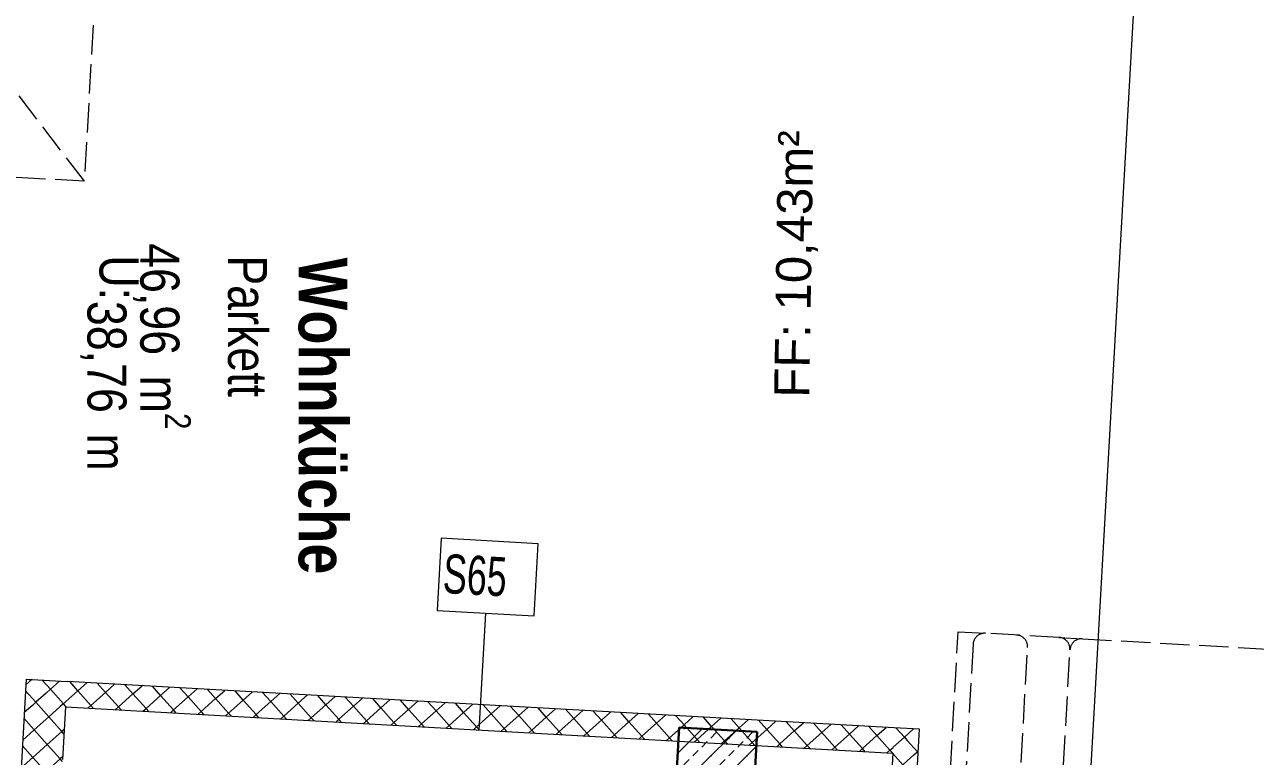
# Model space of a CAD drawing. Header units: metres. Extents: x -19025 to 34897, y -14024 to 26069.
# Drawn here: x -6193 to -3040, y 17488 to 19361 of the extents above; entities that cross this region are included whole.
import ezdxf
from ezdxf.enums import TextEntityAlignment as Align

# ---------------------------------------------------------------- set-up
doc = ezdxf.new("R2010")
doc.units = ezdxf.units.M
doc.header["$MEASUREMENT"] = 0
doc.linetypes.add('Strichlinie eng', pattern=[0.1, 0.075, -0.025])
for name, color, linetype in [('11__100 Achsraster', 7, 'Continuous'), ('120 Wand Innen tragend', 7, 'Continuous'), ('121 Wandabschluss', 7, 'Continuous'), ('130 Wand Innen', 7, 'Continuous'), ('510 Moeblierung', 7, 'Continuous'), ('530 Küche', 7, 'Continuous'), ('810 Raumstempel', 7, 'Continuous'), ('936 Beschriftung Aufbauten', 7, 'Continuous'), ('936 Beschriftung PP', 7, 'Continuous')]:
    doc.layers.add(name, color=color, linetype=linetype)
doc.styles.add('ERSTELLTER_STIL_1', font='ARIALN.TTF')
doc.styles.add('ERSTELLTER_STIL_2', font='ARIALNB.TTF')
doc.styles.add('ERSTELLTER_STIL_3', font='arial.ttf')
doc.styles.add('ERSTELLTER_STIL_4', font='arialbd.ttf')
doc.styles.add('ERSTELLTER_STIL_7', font='ARIALN.TTF', dxfattribs={"width": 0.8})
doc.linetypes.add('Grenze Bezirk', pattern='A,0,[2,22HAUS116_412 STG1 _ 2.DG_IndexB_2026-08-161.Shx,S=0.001587,R=0,X=0,Y=0],-0.25,0', length=0.25)
pattern_1 = [(311.79276, (0, 0), (0.03727801, 0.03332191), [0.05, 0]), (41.79276, (0, 0), (-0.03332191, 0.03727801), [0.05, 0])]
pattern_2 = [(131.79131, (0, 0), (0.03727885, 0.03332097), [0.05, 0]), (221.79131, (0, 0), (-0.03332097, 0.03727885), [0.05, 0])]
pattern_3 = [(45, (0, 0), (-0.04596194, 0.04596194), [0.0195, -0.013]), (45, (-0.02298, 0.02298), (-0.04596194, 0.04596194), [0.065, 0])]

# ---------------------------------------------------------------- blocks, each defined once
blk = doc.blocks.new('Wohnlandschaft 01 27[40]_1', base_point=(-4.7471, 21.2083))
at = {"layer": '510 Moeblierung', "color": 253, "linetype": 'Strichlinie eng', "lineweight": 9, "true_color": 0x9f9f9f}
for p, q in [((-5.6007, 21.2561), (-5.5529, 22.1098)), ((-5.5529, 22.1098), (-5.483, 22.1059)), ((-5.5146, 22.0776), (-5.5591, 21.2838)), ((-5.2946, 22.0953), (-5.483, 22.1059)), ((-5.2946, 22.0953), (-5.2347, 22.0919)), ((-5.2347, 22.0919), (-4.7292, 22.0636)), ((-5.4193, 21.276), (-5.3749, 22.0698)), ((-5.3108, 21.2699), (-5.2664, 22.0637)), ((-5.3108, 21.2699), (-5.2664, 22.0637)), ((-4.7009, 22.032), (-4.7454, 21.2382)), ((-5.6007, 21.2561), (-5.5308, 21.2522)), ((-5.5308, 21.2522), (-5.3425, 21.2416)), ((-5.3425, 21.2416), (-5.2826, 21.2383)), ((-4.777, 21.21), (-5.2826, 21.2383))]:
    blk.add_line(p, q, dxfattribs=at)
for centre, start, end in [((-5.4847, 22.0759), 86.793, 176.793), ((-5.4048, 22.0714), 356.793, 86.793), ((-5.2963, 22.0654), 356.793, 86.793), ((-5.2364, 22.062), 86.793, 176.793), ((-4.7309, 22.0337), 356.793, 86.793), ((-5.5292, 21.2822), 176.793, 266.793), ((-5.4493, 21.2777), 266.793, 356.793), ((-5.3408, 21.2716), 266.793, 356.793), ((-5.2809, 21.2682), 176.793, 266.793), ((-4.7753, 21.2399), 266.793, 356.793)]:
    blk.add_arc(centre, 0.03, start, end, dxfattribs=at)
blk = doc.blocks.new('Wohnküche_030_28_1', base_point=(-4.3107, 22.8022))
at = {"layer": '810 Raumstempel', "color": 7, "lineweight": 13, "char_height": 0.1, "attachment_point": 1, "rotation": 270, "style": 'ERSTELLTER_STIL_1'}
for s, insert in [('\\A1;{\\pql;\\pt0,0.05;\\fArial Narrow|b0|i0|c0|p0;\\W1.000000;46,96\\fArial Narrow|b0|i0|c0|p0;\\W1.000000;\\A1{\\H.66x;\\S^  ;}\\fArial Narrow|b0|i0|c0|p0;\\W1.000000; m\\fArial Narrow|b0|i0|c0|p0;\\W1.000000;\\A1{\\H.66x;\\S2^  ;}}', (-7.5191, 23.1049)), ('\\A1;{\\pql;\\pt0,0.05;\\fArial Narrow|b0|i0|c0|p0;\\W1.000000;38,76\\fArial Narrow|b0|i0|c0|p0;\\W1.000000;\\A1{\\H.66x;\\S^  ;}\\fArial Narrow|b0|i0|c0|p0;\\W1.000000; m\\fArial Narrow|b0|i0|c0|p0;\\W1.000000;\\A1{\\H.66x;\\S^  ;}}', (-7.6838, 22.957))]:
    blk.add_mtext(s, dxfattribs=dict(at, insert=insert))
at = {"layer": '810 Raumstempel', "color": 7, "lineweight": 13}
for tag, height, style, p in [('DUMMY_892', 0.1, 'ERSTELLTER_STIL_1', (-7.4882, 23.1049)), ('DUMMY_891', 0.1, 'ERSTELLTER_STIL_1', (-7.3235, 23.1049)), ('perimeterCode', 0.1, 'ERSTELLTER_STIL_1', (-7.6529, 23.0737)), ('stFloorCovering', 0.1, 'ERSTELLTER_STIL_1', (-7.3235, 23.0737)), ('ROOM_NAME', 0.125, 'ERSTELLTER_STIL_2', (-7.1176, 23.068)), ('DUMMY_890', 0.125, 'ERSTELLTER_STIL_2', (-7.1176, 22.2849))]:
    blk.add_attdef(tag, text='', height=height, rotation=270, dxfattribs=dict(at, style=style)).set_placement(p, align=Align.TOP_LEFT)
blk = doc.blocks.new('Wand_65_1', base_point=(-5.7889, 20.5795))
at = {"layer": '130 Wand Innen', "linetype": 'Continuous', "lineweight": 13, "true_color": 0xa7a7a7}
h = blk.add_hatch(dxfattribs=at)
h.set_pattern_fill('GIPSKARTONWAND_0001', color=253, style=0, pattern_type=2)
h.set_pattern_definition(pattern_1)
h.paths.add_polyline_path([(-5.7169, 21.8635), (-5.7206, 21.7986), (-5.652, 21.8599)])
h = blk.add_hatch(dxfattribs=at)
h.set_pattern_fill('GIPSKARTONWAND_0001', color=253, style=0, pattern_type=2)
h.set_pattern_definition(pattern_1)
h.paths.add_polyline_path([(-5.7206, 21.7986), (-5.6557, 21.795), (-5.652, 21.8599)])
h = blk.add_hatch(dxfattribs=at)
h.set_pattern_fill('GIPSKARTONWAND_0001', color=253, style=0, pattern_type=2)
h.set_pattern_definition(pattern_1)
h.paths.add_polyline_path([(-5.7206, 21.7986), (-5.7889, 20.5795), (-5.724, 20.5759), (-5.6557, 21.795)])
at = {"layer": '130 Wand Innen', "color": 7, "linetype": 'Continuous', "lineweight": 13, "flags": 128}
for points in [[(-5.724, 20.5759), (-5.652, 21.8599)], [(-5.652, 21.8599), (-5.7169, 21.8635)], [(-5.7206, 21.7986), (-5.7889, 20.5795)], [(-5.7889, 20.5795), (-5.724, 20.5759)]]:
    blk.add_lwpolyline(points, dxfattribs=at)
blk = doc.blocks.new('Wand_66_1', base_point=(-5.7169, 21.8635))
at = {"layer": '130 Wand Innen', "linetype": 'Continuous', "lineweight": 13, "true_color": 0xa7a7a7}
h = blk.add_hatch(dxfattribs=at)
h.set_pattern_fill('GIPSKARTONWAND_0001', color=253, style=0, pattern_type=2)
h.set_pattern_definition([(41.79131, (0, 0), (-0.03332097, 0.03727885), [0.05, 0]), (131.79131, (0, 0), (0.03727885, 0.03332097), [0.05, 0])])
h.paths.add_polyline_path([(-5.7169, 21.8635), (-7.836, 21.9823), (-7.8396, 21.9174), (-5.7206, 21.7986)])
at = {"layer": '130 Wand Innen', "color": 7, "linetype": 'Continuous', "lineweight": 13, "flags": 128}
for points in [[(-5.7169, 21.8635), (-7.836, 21.9823)], [(-7.8396, 21.9174), (-5.7206, 21.7986)]]:
    blk.add_lwpolyline(points, dxfattribs=at)
blk = doc.blocks.new('Standard-Rastermarker_3')
at = {"layer": '11__100 Achsraster', "color": 8, "linetype": 'Grenze Bezirk', "lineweight": 5}
blk.add_line((1, 0), (10.5964, 0), dxfattribs=at)
at = {"layer": '11__100 Achsraster', "color": 8, "lineweight": 5, "style": 'ERSTELLTER_STIL_4'}
blk.add_attdef('AC_MarkerText_1', text='', height=0.2, rotation=183.2085, dxfattribs=at).set_placement((11.8545, -0.1912), align=Align.TOP_CENTER)
blk = doc.blocks.new('Zargentür 1-Fl 27_21')
at = {"layer": '130 Wand Innen', "color": 7, "linetype": 'Continuous', "lineweight": 13}
for p, q in [((0.47, 0.015), (0.47, 0.955)), ((-0.47, 0.01), (-0.54, 0.01)), ((-0.54, 0.01), (-0.54, 0)), ((-0.54, 0), (-0.49, 0)), ((-0.49, 0), (-0.49, -0.105)), ((-0.49, -0.105), (-0.49, 0)), ((-0.49, -0.105), (-0.49, 0)), ((-0.47, 0.015), (-0.47, -0.025)), ((0.47, 0.015), (-0.47, 0.015)), ((-0.47, -0.025), (-0.47, 0.01)), ((0.47, -0.025), (0.47, 0.015)), ((0.47, -0.025), (0.47, 0.01)), ((0.47, 0.01), (0.54, 0.01)), ((0.54, 0), (0.49, 0)), ((0.49, 0), (0.49, -0.105)), ((0.49, -0.105), (0.49, 0)), ((0.49, -0.105), (0.49, 0)), ((0.54, 0.01), (0.54, 0)), ((-0.45, -0.025), (-0.47, -0.025)), ((-0.47, -0.025), (0.47, -0.025)), ((-0.45, -0.105), (-0.45, -0.025)), ((0.45, -0.105), (0.45, -0.025)), ((0.45, -0.025), (0.47, -0.025)), ((-0.49, -0.105), (-0.54, -0.105)), ((-0.54, -0.105), (-0.54, -0.115)), ((-0.54, -0.115), (-0.47, -0.115)), ((-0.47, -0.115), (-0.47, -0.105)), ((-0.47, -0.105), (-0.45, -0.105)), ((0.47, -0.105), (0.45, -0.105)), ((0.47, -0.115), (0.47, -0.105)), ((0.54, -0.115), (0.47, -0.115)), ((0.49, -0.105), (0.54, -0.105)), ((0.54, -0.105), (0.54, -0.115))]:
    blk.add_line(p, q, dxfattribs=at)
blk.add_arc((0.47, 0.015), 0.94, 90, 180, dxfattribs=at)
blk = doc.blocks.new('T Marker AUT 27_3')
at = {"layer": '130 Wand Innen', "color": 7, "linetype": 'Continuous', "lineweight": 13}
blk.add_line((0, -0.5932), (0, 0.05), dxfattribs=at)
at = {"layer": '130 Wand Innen', "color": 7, "lineweight": 13, "style": 'ERSTELLTER_STIL_1'}
for tag, height, rotation, p in [('widthPrefix1st20_0', 0.075, 90, (-0.0029, -0.3896)), ('widthPrefix1st20_1', 0.075, 90, (0.13, -0.4378)), ('DUMMY_268', 0.05, 90, (-0.0529, -0.205)), ('DUMMY_269', 0.05, 90, (0.08, -0.205)), ('AC_WIDO_ID', 0.075, 3.2087, (-0.0549, -0.6877))]:
    blk.add_attdef(tag, text='', height=height, rotation=rotation, dxfattribs=at).set_placement(p, align=Align.BOTTOM_LEFT)
blk = doc.blocks.new('Wand_152_1', base_point=(-7.836, 21.9823))
at = {"layer": '130 Wand Innen', "linetype": 'Continuous', "lineweight": 13, "true_color": 0xa7a7a7}
h = blk.add_hatch(dxfattribs=at)
h.set_pattern_fill('GIPSKARTONWAND_0001', color=253, style=0, pattern_type=2)
h.set_pattern_definition(pattern_2)
h.paths.add_polyline_path([(-7.9445, 21.9233), (-7.8396, 21.9174), (-7.9408, 21.9882)])
h = blk.add_hatch(dxfattribs=at)
h.set_pattern_fill('GIPSKARTONWAND_0001', color=253, style=0, pattern_type=2)
h.set_pattern_definition(pattern_2)
h.paths.add_polyline_path([(-7.9408, 21.9882), (-7.8396, 21.9174), (-7.836, 21.9823)])
h = blk.add_hatch(dxfattribs=at)
h.set_pattern_fill('GIPSKARTONWAND_0001', color=253, style=0, pattern_type=2)
h.set_pattern_definition(pattern_2)
h.paths.add_polyline_path([(-8.0673, 19.7325), (-7.9624, 19.7266), (-7.8396, 21.9174), (-7.9445, 21.9233)])
h = blk.add_hatch(dxfattribs=at)
h.set_pattern_fill('GIPSKARTONWAND_0001', color=253, style=0, pattern_type=2)
h.set_pattern_definition(pattern_2)
h.paths.add_polyline_path([(-8.1278, 18.6535), (-8.0229, 18.6476), (-8.0173, 18.7481), (-8.1221, 18.754)])
at = {"layer": '130 Wand Innen', "color": 7, "linetype": 'Continuous', "lineweight": 13}
for p, q in [((-7.9624, 19.7266), (-8.0673, 19.7325)), ((-8.0173, 18.7481), (-8.1221, 18.754))]:
    blk.add_line(p, q, dxfattribs=at)
at = {"layer": '130 Wand Innen', "color": 7, "linetype": 'Continuous', "lineweight": 13, "flags": 128}
for points in [[(-7.9408, 21.9882), (-8.0673, 19.7325)], [(-7.9408, 21.9882), (-7.836, 21.9823)], [(-7.8472, 21.7827), (-7.8396, 21.9174)], [(-7.9367, 20.1851), (-7.8517, 21.7028)], [(-7.9624, 19.7266), (-7.9426, 20.0803)], [(-8.1221, 18.754), (-8.1278, 18.6535)], [(-8.0229, 18.6476), (-8.0173, 18.7481)]]:
    blk.add_lwpolyline(points, dxfattribs=at)
at = {"layer": '130 Wand Innen', "color": 7, "linetype": 'Continuous', "lineweight": 13, "xscale": -1, "rotation": 86.79131424878705}
blk.add_blockref('Zargentür 1-Fl 27_21', (-8.0947, 19.2433), dxfattribs=at)
at = {"layer": '130 Wand Innen', "color": 7, "lineweight": 13}
ref = blk.add_blockref('T Marker AUT 27_3', (-7.9899, 19.2374), dxfattribs=dict(at, rotation=266.791314248787))
ref.add_attrib('widthPrefix1st20', 'DL90', dxfattribs={"color": 7, "lineweight": 13, "height": 0.075, "rotation": 356.7913, "style": 'ERSTELLTER_STIL_1'}).set_placement((-8.4016, 19.2864), align=Align.BOTTOM_LEFT)
ref.add_attrib('widthPrefix1st20_1', 'DL210', dxfattribs={"color": 7, "lineweight": 13, "height": 0.075, "rotation": 356.7913, "style": 'ERSTELLTER_STIL_1'}).set_placement((-8.4572, 19.1563), align=Align.BOTTOM_LEFT)
ref.add_attrib('AC_WIDO_ID', 'GL', dxfattribs={"color": 7, "lineweight": 13, "height": 0.075, "rotation": 270, "style": 'ERSTELLTER_STIL_1'}).set_placement((-8.6963, 19.3549), align=Align.BOTTOM_LEFT)
blk = doc.blocks.new('Wand_190_1', base_point=(-6.2382, 20.6047))
at = {"layer": '120 Wand Innen tragend', "linetype": 'Continuous', "lineweight": 0, "true_color": 0x000000}
h = blk.add_hatch(dxfattribs=at)
h.set_pattern_fill('BETON__BEWEHRT_SN46_0001', color=18, style=0, pattern_type=2)
h.set_pattern_definition(pattern_3)
h.paths.add_polyline_path([(-6.1366, 20.6291), (-6.068, 21.8532), (-6.2677, 21.8644), (-6.3363, 20.6403)])
h = blk.add_hatch(dxfattribs=at)
h.set_pattern_fill('BETON__BEWEHRT_SN46_0001', color=18, style=0, pattern_type=2)
h.set_pattern_definition(pattern_3)
h.paths.add_polyline_path([(-6.1366, 20.6291), (-6.3363, 20.6403), (-6.338, 20.6103), (-6.1383, 20.5991)])
at = {"layer": '120 Wand Innen tragend', "color": 7, "linetype": 'Continuous', "lineweight": 30, "flags": 128}
for points in [[(-6.2677, 21.8644), (-6.3363, 20.6403)], [(-6.068, 21.8532), (-6.2677, 21.8644)], [(-6.1366, 20.6291), (-6.068, 21.8532)]]:
    blk.add_lwpolyline(points, dxfattribs=at)
at = {"layer": '121 Wandabschluss', "color": 7, "linetype": 'Continuous', "lineweight": 30}
for p, q in [((-6.3363, 20.6403), (-6.338, 20.6103)), ((-6.1383, 20.5991), (-6.1366, 20.6291))]:
    blk.add_line(p, q, dxfattribs=at)
at = {"layer": '121 Wandabschluss', "color": 7, "linetype": 'Continuous', "lineweight": 13}
blk.add_line((-6.338, 20.6103), (-6.1383, 20.5991), dxfattribs=at)
blk = doc.blocks.new('Küche-Hochschrank[147]_1', base_point=(-7.7917, 23.2634))
at = {"layer": '530 Küche', "color": 8, "linetype": 'Strichlinie eng', "lineweight": 5}
for p, q in [((-7.7917, 23.2634), (-8.3516, 23.9959)), ((-8.3908, 23.297), (-7.7525, 23.9623))]:
    blk.add_line(p, q, dxfattribs=at)
at = {"layer": '530 Küche', "color": 8, "linetype": 'Strichlinie eng', "lineweight": 5, "flags": 128}
blk.add_lwpolyline([(-7.7917, 23.2634), (-8.3908, 23.297), (-8.3516, 23.9959), (-7.7525, 23.9623)], close=True, dxfattribs=at)
blk = doc.blocks.new('Etikett_44_1', base_point=(-6.7801, 21.858))
at = {"layer": '936 Beschriftung Aufbauten', "color": 7, "linetype": 'Continuous', "lineweight": 13}
blk.add_line((-6.7801, 21.858), (-6.7633, 22.1576), dxfattribs=at)
at = {"layer": '936 Beschriftung Aufbauten', "color": 7, "linetype": 'Continuous', "lineweight": 13, "flags": 128}
blk.add_lwpolyline([(-6.6392, 22.1506), (-6.6288, 22.335), (-6.8771, 22.349), (-6.8874, 22.1645)], close=True, dxfattribs=at)
at = {"layer": '936 Beschriftung Aufbauten', "color": 7, "lineweight": 13, "insert": (-6.8693, 22.309), "char_height": 0.1, "attachment_point": 1, "rotation": 356.7915, "style": 'ERSTELLTER_STIL_7'}
blk.add_mtext('\\A1;{\\pqj;\\pt0,1;\\fArial Narrow|b0|i0|c0|p0;\\W0.800000;S65 \\fArial Narrow|b0|i0|c0|p0;\\W0.800000;\\A1{\\H.66x;\\S^  ;}\\fArial Narrow|b0|i0|c0|p0;\\W0.800000;\\fArial Narrow|b0|i0|c0|p0;\\W0.800000;\\A1{\\H.66x;\\S^  ;}\\fArial Narrow|b0|i0|c0|p0;\\W0.800000;\\fArial Narrow|b0|i0|c0|p0;\\W0.800000;\\fArial Narrow|b0|i0|c0|p0;\\W0.800000;\\fArial Narrow|b0|i0|c0|p0;\\W0.800000;\\fArial Narrow|b0|i0|c0|p0;\\W0.800000;\\fArial Narrow|b0|i0|c0|p0;\\W0.800000;\\fArial Narrow|b0|i0|c0|p0;\\W0.800000;\\fArial Narrow|b0|i0|c0|p0;\\W0.800000;\\fArial Narrow|b0|i0|c0|p0;\\W0.800000;\\fArial Narrow|b0|i0|c0|p0;\\W0.800000;\\fArial Narrow|b0|i0|c0|p0;\\W0.800000;\\fArial Narrow|b0|i0|c0|p0;\\W0.800000;\\fArial Narrow|b0|i0|c0|p0;\\W0.800000;\\fArial Narrow|b0|i0|c0|p0;\\W0.800000;\\fArial Narrow|b0|i0|c0|p0;\\W0.800000;\\fArial Narrow|b0|i0|c0|p0;\\W0.800000;\\fArial Narrow|b0|i0|c0|p0;\\W0.800000;\\fArial Narrow|b0|i0|c0|p0;\\W0.800000;\\fArial Narrow|b0|i0|c0|p0;\\W0.800000;\\fArial Narrow|b0|i0|c0|p0;\\W0.800000;\\fArial Narrow|b0|i0|c0|p0;\\W0.800000;\\fArial Narrow|b0|i0|c0|p0;\\W0.800000;\\fArial Narrow|b0|i0|c0|p0;\\W0.800000;\\fArial Narrow|b0|i0|c0|p0;\\W0.800000;\\fArial Narrow|b0|i0|c0|p0;\\W0.800000;\\fArial Narrow|b0|i0|c0|p0;\\W0.800000;\\fArial Narrow|b0|i0|c0|p0;\\W0.800000;\\fArial Narrow|b0|i0|c0|p0;\\W0.800000;\\fArial Narrow|b0|i0|c0|p0;\\W0.800000;\\fArial Narrow|b0|i0|c0|p0;\\W0.800000;\\fArial Narrow|b0|i0|c0|p0;\\W0.800000;\\fArial Narrow|b0|i0|c0|p0;\\W0.800000;\\fArial Narrow|b0|i0|c0|p0;\\W0.800000;\\fArial Narrow|b0|i0|c0|p0;\\W0.800000;\\fArial Narrow|b0|i0|c0|p0;\\W0.800000;\\fArial Narrow|b0|i0|c0|p0;\\W0.800000;\\fArial Narrow|b0|i0|c0|p0;\\W0.800000;\\fArial Narrow|b0|i0|c0|p0;\\W0.800000;\\fArial Narrow|b0|i0|c0|p0;\\W0.800000;\\fArial Narrow|b0|i0|c0|p0;\\W0.800000;\\fArial Narrow|b0|i0|c0|p0;\\W0.800000;\\fArial Narrow|b0|i0|c0|p0;\\W0.800000;\\fArial Narrow|b0|i0|c0|p0;\\W0.800000;\\fArial Narrow|b0|i0|c0|p0;\\W0.800000;}', dxfattribs=at)

msp = doc.modelspace()

# ---------------------------------------------------------------- block references
at = {"layer": '11__100 Achsraster', "color": 7, "linetype": 'Continuous', "lineweight": 18, "xscale": 1000, "yscale": 1000, "zscale": 1000, "rotation": 86.79148360019725}
msp.add_blockref('Standard-Rastermarker_3', (-3655.692, 13977.554), dxfattribs=at)
at = {"layer": '120 Wand Innen tragend', "color": 7, "lineweight": 30, "xscale": 1000, "yscale": 1000, "zscale": 1000}
msp.add_blockref('Wand_190_1', (-4486.838, 16301.636), dxfattribs=at)
at = {"layer": '130 Wand Innen', "color": 7, "lineweight": 30, "xscale": 1000, "yscale": 1000, "zscale": 1000}
for name, p in [('Wand_152_1', (-6084.658, 17679.274)), ('Wand_66_1', (-3965.598, 17560.478)), ('Wand_65_1', (-4037.549, 16276.45))]:
    msp.add_blockref(name, p, dxfattribs=at)
at = {"layer": '510 Moeblierung', "color": 253, "linetype": 'Strichlinie eng', "lineweight": 9, "true_color": 0x9f9f9f, "xscale": 1000, "yscale": 1000, "zscale": 1000}
msp.add_blockref('Wohnlandschaft 01 27[40]_1', (-2995.739, 16905.217), dxfattribs=at)
at = {"layer": '530 Küche', "color": 8, "linetype": 'Strichlinie eng', "lineweight": 5, "xscale": 1000, "yscale": 1000, "zscale": 1000}
msp.add_blockref('Küche-Hochschrank[147]_1', (-6040.383, 18960.353), dxfattribs=at)
at = {"layer": '810 Raumstempel', "color": 7, "linetype": 'Continuous', "lineweight": 13, "xscale": 1000, "yscale": 1000, "zscale": 1000}
msp.add_blockref('Wohnküche_030_28_1', (-2559.353, 18499.149), dxfattribs=at).add_auto_attribs({'ROOM_NAME': 'Wohnküche', 'stFloorCovering': 'Parkett', 'perimeterCode': 'U: '})
at = {"layer": '936 Beschriftung Aufbauten', "color": 12, "linetype": 'Continuous', "lineweight": 13, "true_color": 0xcc0000, "xscale": 1000, "yscale": 1000, "zscale": 1000}
msp.add_blockref('Etikett_44_1', (-5028.765, 17554.978), dxfattribs=at)

# ---------------------------------------------------------------- texts
at = {"layer": '936 Beschriftung PP', "color": 7, "linetype": 'Continuous', "lineweight": 13, "insert": (-4219.659, 18405.982), "char_height": 90, "attachment_point": 4, "rotation": 89.121193, "style": 'ERSTELLTER_STIL_3'}
msp.add_mtext('\\A1;{\\pql;\\fArial|b0|i0|c0|p0;\\W1.000000;FF: \\fArial|b0|i0|c0|p0;\\W1.000000;10,43\\fArial|b0|i0|c0|p0;\\W1.000000;m²}', dxfattribs=at)

doc.saveas('drawing.dxf')
